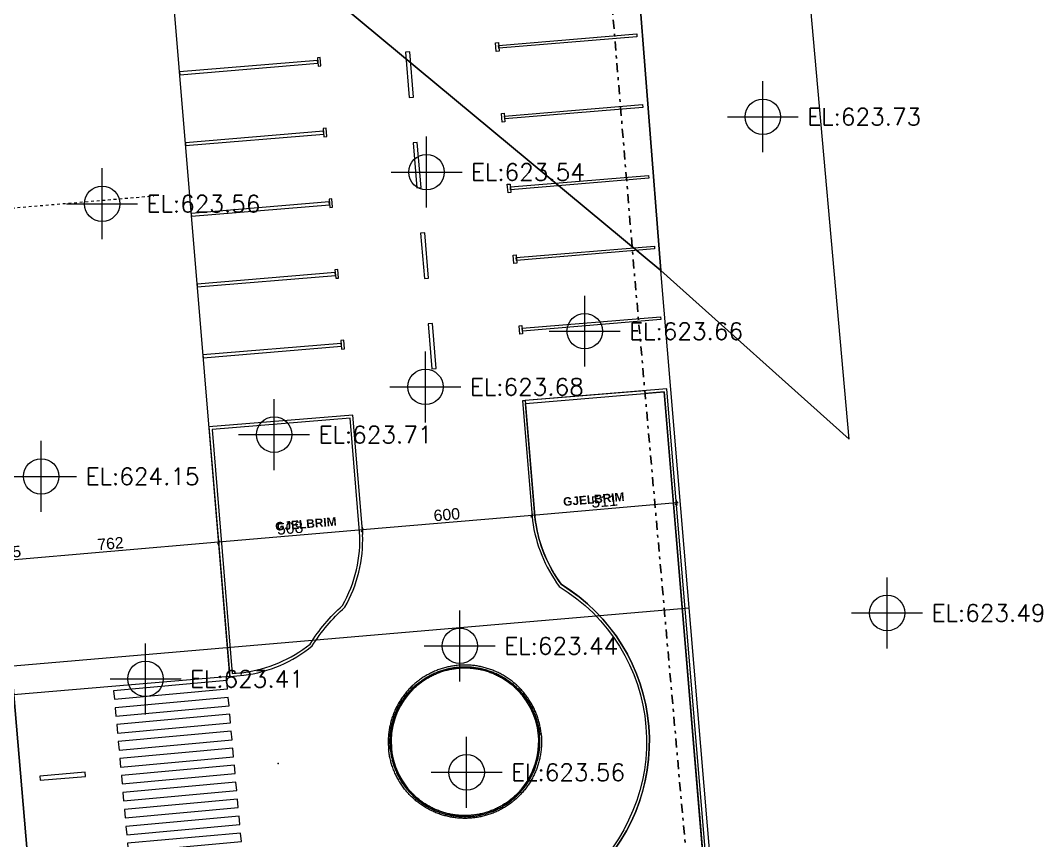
# Model space of a CAD drawing. Header units: metres. Extents: x 7516628 to 7516777, y 4692096 to 4692450.
# Drawn here: x 7516728.5 to 7516764.51, y 4692228.5 to 4692257.4 of the extents above; entities that cross this region are included whole.
import ezdxf

# ---------------------------------------------------------------- set-up
doc = ezdxf.new("R2010")
doc.units = ezdxf.units.M
doc.linetypes.add('Dot & Dashed', pattern=[670.277762, 317.5, -176.388889, 0, -176.388874])
doc.linetypes.add('HIDDEN', pattern=[0.375, 0.25, -0.125])
for name, color, linetype, lineweight in [('dtm label', 1, 'Continuous', 0), ('Ndarjet', 1, 'Continuous', 0), ('New_2D Drafting - General_Pen_No__68', 20, 'Continuous', 0), ('New_Annotation - Text_Pen_No__84', 95, 'Continuous', 0), ('New_Dimensioning - General', 7, 'Continuous', 0), ('New_Dimensioning - General_Pen_No__1', 7, 'Continuous', 0), ('New_Dimensioning - General_Pen_No__142', 8, 'Continuous', 0), ('New_Dimensioning - General_Pen_No__161', 251, 'Continuous', 0), ('New_Drawing & Figure_Pen_No__58', 12, 'Continuous', 0), ('New_Structural - Bearing', 7, 'Continuous', 0), ('New_Structural - Bearing_Pen_No__1', 7, 'Continuous', 0), ('New_Structural - Bearing_Pen_No__184', 254, 'Continuous', 0), ('New_Structural - Bearing_Pen_No__89', 123, 'Continuous', 0), ('niveleta lartesite', 5, 'Continuous', 0), ('Parcela Baze', 7, 'Continuous', 0), ('projekt', 7, 'Continuous', 0)]:
    doc.layers.add(name, color=color, linetype=linetype, lineweight=lineweight)
doc.styles.add('GENERATED_STYLE_1', font='arial.ttf')
doc.styles.add('GENERATED_STYLE_2', font='arialbd.ttf')
doc.styles.get("Standard").update_dxf_attribs({"font": 'simplex.shx'})
doc.dimstyles.new('GENERATED_STYLE__1', dxfattribs={"dimtxt": 400, "dimasz": 95, "dimexe": 0.18, "dimexo": 100000, "dimgap": 0, "dimtad": 1, "dimdec": 0, "dimlfac": 0.1, "dimzin": 0, "dimdsep": 46, "dimtxsty": 'GENERATED_STYLE_1', "dimblk": 'ARROWHEAD_2', "dimblk1": 'ARROWHEAD_2', "dimblk2": 'ARROWHEAD_2', "dimcen": 0.09, "dimclrd": 251, "dimclre": 251, "dimclrt": 7, "dimadec": 0, "dimazin": 0, "dimtfac": 1, "dimtdec": 4, "dimtmove": 0, "dimatfit": 3, "dimfxl": 1, "dimtolj": 1, "dimtzin": 0, "dimarcsym": 0})

# ---------------------------------------------------------------- blocks, each defined once
blk = doc.blocks.new('Slab_6', base_point=(1348, -100180))
at = {"layer": 'New_Structural - Bearing_Pen_No__1', "color": 7, "linetype": 'Continuous', "lineweight": 13, "flags": 128}
blk.add_lwpolyline([(1348, -100180), (2942, -100044), (2929, -99894), (1335, -100031)], close=True, dxfattribs=at)
blk = doc.blocks.new('Slab_7', base_point=(4450, -102699))
at = {"layer": 'New_Structural - Bearing_Pen_No__1', "color": 7, "linetype": 'Continuous', "lineweight": 13, "flags": 128}
blk.add_lwpolyline([(4450, -102699), (8434, -102336), (8407, -102037), (4423, -102400)], close=True, dxfattribs=at)
blk = doc.blocks.new('Slab_8', base_point=(4396, -102101))
at = {"layer": 'New_Structural - Bearing_Pen_No__1', "color": 7, "linetype": 'Continuous', "lineweight": 13, "flags": 128}
blk.add_lwpolyline([(4396, -102101), (8380, -101739), (8352, -101440), (4369, -101802)], close=True, dxfattribs=at)
blk = doc.blocks.new('Slab_9', base_point=(4342, -101504))
at = {"layer": 'New_Structural - Bearing_Pen_No__1', "color": 7, "linetype": 'Continuous', "lineweight": 13, "flags": 128}
blk.add_lwpolyline([(4342, -101504), (8325, -101141), (8298, -100842), (4314, -101205)], close=True, dxfattribs=at)
blk = doc.blocks.new('Slab_10', base_point=(4287, -100906))
at = {"layer": 'New_Structural - Bearing_Pen_No__1', "color": 7, "linetype": 'Continuous', "lineweight": 13, "flags": 128}
blk.add_lwpolyline([(4287, -100906), (8271, -100544), (8244, -100245), (4260, -100607)], close=True, dxfattribs=at)
blk = doc.blocks.new('Slab_11', base_point=(4233, -100309))
at = {"layer": 'New_Structural - Bearing_Pen_No__1', "color": 7, "linetype": 'Continuous', "lineweight": 13, "flags": 128}
blk.add_lwpolyline([(4233, -100309), (8216, -99946), (8189, -99647), (4206, -100010)], close=True, dxfattribs=at)
blk = doc.blocks.new('Slab_12', base_point=(4179, -99711))
at = {"layer": 'New_Structural - Bearing_Pen_No__1', "color": 7, "linetype": 'Continuous', "lineweight": 13, "flags": 128}
blk.add_lwpolyline([(4179, -99711), (8162, -99349), (8135, -99050), (4151, -99412)], close=True, dxfattribs=at)
blk = doc.blocks.new('Slab_13', base_point=(4124, -99114))
at = {"layer": 'New_Structural - Bearing_Pen_No__1', "color": 7, "linetype": 'Continuous', "lineweight": 13, "flags": 128}
blk.add_lwpolyline([(4124, -99114), (8108, -98751), (8080, -98452), (4097, -98815)], close=True, dxfattribs=at)
blk = doc.blocks.new('Slab_14', base_point=(4070, -98516))
at = {"layer": 'New_Structural - Bearing_Pen_No__1', "color": 7, "linetype": 'Continuous', "lineweight": 13, "flags": 128}
blk.add_lwpolyline([(4070, -98516), (8053, -98154), (8026, -97855), (4043, -98217)], close=True, dxfattribs=at)
blk = doc.blocks.new('Slab_15', base_point=(4015, -97918))
at = {"layer": 'New_Structural - Bearing_Pen_No__1', "color": 7, "linetype": 'Continuous', "lineweight": 13, "flags": 128}
blk.add_lwpolyline([(4015, -97918), (7999, -97556), (7972, -97257), (3988, -97620)], close=True, dxfattribs=at)
blk = doc.blocks.new('Slab_16', base_point=(3961, -97321))
at = {"layer": 'New_Structural - Bearing_Pen_No__1', "color": 7, "linetype": 'Continuous', "lineweight": 13, "flags": 128}
blk.add_lwpolyline([(3961, -97321), (7945, -96958), (7917, -96660), (3934, -97022)], close=True, dxfattribs=at)
blk = doc.blocks.new('Slab_35', base_point=(-22076, 78576))
at = {"layer": 'New_Structural - Bearing_Pen_No__184', "color": 254, "linetype": 'Continuous', "lineweight": 0, "flags": 128}
blk.add_lwpolyline([(-22076, 78576), (-46304, 74555), (-45595, 72138), (-25760, 75431), (-17612, 45683), (-7877, 10142), (-11542, 9138), (-8829, -768), (-6017, -26230), (-4312, -41660), (379, -96771), (-19549, -98468), (-19555, -98392), (-19753, -98424), (-19722, -98794), (405, -97073), (412, -97157), (8023, -96506), (0, 0), (-2953, 11491), (-19643, 76446), (-19812, 77101, 0.388951)], format="xyb", close=True, dxfattribs=at)
blk = doc.blocks.new('Slab_36', base_point=(18338, -86812))
at = {"layer": 'New_Structural - Bearing_Pen_No__1', "color": 7, "linetype": 'Continuous', "lineweight": 13, "flags": 128}
for points in [[(18338, -86812), (18689, -91024, 0.124189), (19630, -93349, -0.509815), (20482, -103671, 0.123051), (19926, -105879), (20275, -110082), (25365, -109659), (23421, -86389), (18438, -86803), (18406, -86806)], [(18788, -91016), (18446, -86903), (23330, -86497), (23741, -91427), (25076, -107395), (25269, -109567), (20367, -109974), (20026, -105874, -0.121675), (20561, -103737, 0.508123), (19698, -93272, -0.062551), (19094, -92174, -0.0548), (18803, -91115, -0.001672), (18798, -91082, -0.003311)]]:
    blk.add_lwpolyline(points, format="xyb", close=True, dxfattribs=at)
blk = doc.blocks.new('Slab_37', base_point=(7293, -87730))
at = {"layer": 'New_Structural - Bearing_Pen_No__1', "color": 7, "linetype": 'Continuous', "lineweight": 13, "flags": 128}
for points in [[(7293, -87730), (8024, -96523), (8527, -96480, 0.138313), (10930, -95446, -0.070437), (12078, -94085, 0.139744), (12706, -91522), (12709, -91522), (12359, -87309)], [(7401, -87821), (8115, -96415), (8516, -96381, 0.1373), (10854, -95379, -0.069142), (11999, -94022, 0.144037), (12601, -91430), (12601, -91430), (12268, -87417)]]:
    blk.add_lwpolyline(points, format="xyb", close=True, dxfattribs=at)
blk = doc.blocks.new('Slab_39', base_point=(11940, -84684))
at = {"layer": 'New_Structural - Bearing_Pen_No__1', "color": 7, "linetype": 'Continuous', "lineweight": 13, "flags": 128}
blk.add_lwpolyline([(11940, -84684), (11965, -84983), (12065, -84975), (12040, -84676)], close=True, dxfattribs=at)
blk = doc.blocks.new('Slab_40', base_point=(6883, -82797))
at = {"layer": 'New_Structural - Bearing_Pen_No__1', "color": 7, "linetype": 'Continuous', "lineweight": 13, "flags": 128}
blk.add_lwpolyline([(6883, -82797), (11749, -82392), (11740, -82293), (6875, -82697)], close=True, dxfattribs=at)
blk = doc.blocks.new('Slab_41', base_point=(11732, -82193))
at = {"layer": 'New_Structural - Bearing_Pen_No__1', "color": 7, "linetype": 'Continuous', "lineweight": 13, "flags": 128}
blk.add_lwpolyline([(11732, -82193), (11757, -82492), (11857, -82484), (11832, -82185)], close=True, dxfattribs=at)
blk = doc.blocks.new('Slab_42', base_point=(6676, -80305))
at = {"layer": 'New_Structural - Bearing_Pen_No__1', "color": 7, "linetype": 'Continuous', "lineweight": 13, "flags": 128}
blk.add_lwpolyline([(6676, -80305), (11542, -79901), (11533, -79801), (6668, -80206)], close=True, dxfattribs=at)
blk = doc.blocks.new('Slab_43', base_point=(11525, -79702))
at = {"layer": 'New_Structural - Bearing_Pen_No__1', "color": 7, "linetype": 'Continuous', "lineweight": 13, "flags": 128}
blk.add_lwpolyline([(11525, -79702), (11550, -80001), (11650, -79992), (11625, -79693)], close=True, dxfattribs=at)
blk = doc.blocks.new('Slab_44', base_point=(6470, -77814))
at = {"layer": 'New_Structural - Bearing_Pen_No__1', "color": 7, "linetype": 'Continuous', "lineweight": 13, "flags": 128}
blk.add_lwpolyline([(6470, -77814), (11335, -77410), (11327, -77310), (6461, -77714)], close=True, dxfattribs=at)
blk = doc.blocks.new('Slab_45', base_point=(11319, -77210))
at = {"layer": 'New_Structural - Bearing_Pen_No__1', "color": 7, "linetype": 'Continuous', "lineweight": 13, "flags": 128}
blk.add_lwpolyline([(11319, -77210), (11344, -77509), (11443, -77501), (11418, -77202)], close=True, dxfattribs=at)
blk = doc.blocks.new('Slab_46', base_point=(6263, -75323))
at = {"layer": 'New_Structural - Bearing_Pen_No__1', "color": 7, "linetype": 'Continuous', "lineweight": 13, "flags": 128}
blk.add_lwpolyline([(6263, -75323), (11128, -74918), (11120, -74818), (6254, -75223)], close=True, dxfattribs=at)
blk = doc.blocks.new('Slab_47', base_point=(11112, -74719))
at = {"layer": 'New_Structural - Bearing_Pen_No__1', "color": 7, "linetype": 'Continuous', "lineweight": 13, "flags": 128}
blk.add_lwpolyline([(11112, -74719), (11137, -75018), (11236, -75009), (11211, -74711)], close=True, dxfattribs=at)
blk = doc.blocks.new('Slab_108', base_point=(7083, -85289))
at = {"layer": 'New_Structural - Bearing_Pen_No__1', "color": 7, "linetype": 'Continuous', "lineweight": 13, "flags": 128}
blk.add_lwpolyline([(7083, -85289), (11957, -84884), (11948, -84784), (7075, -85190)], close=True, dxfattribs=at)
blk = doc.blocks.new('Slab_109', base_point=(18318, -84154))
at = {"layer": 'New_Structural - Bearing_Pen_No__1', "color": 7, "linetype": 'Continuous', "lineweight": 13, "flags": 128}
blk.add_lwpolyline([(18318, -84154), (18343, -84453), (18243, -84461), (18218, -84162)], close=True, dxfattribs=at)
blk = doc.blocks.new('Slab_110', base_point=(22994, -81457))
at = {"layer": 'New_Structural - Bearing_Pen_No__1', "color": 7, "linetype": 'Continuous', "lineweight": 13, "flags": 128}
blk.add_lwpolyline([(22994, -81457), (18128, -81862), (18120, -81762), (22985, -81357)], close=True, dxfattribs=at)
blk = doc.blocks.new('Slab_111', base_point=(18111, -81662))
at = {"layer": 'New_Structural - Bearing_Pen_No__1', "color": 7, "linetype": 'Continuous', "lineweight": 13, "flags": 128}
blk.add_lwpolyline([(18111, -81662), (18136, -81961), (18037, -81970), (18012, -81671)], close=True, dxfattribs=at)
blk = doc.blocks.new('Slab_112', base_point=(22786, -78965))
at = {"layer": 'New_Structural - Bearing_Pen_No__1', "color": 7, "linetype": 'Continuous', "lineweight": 13, "flags": 128}
blk.add_lwpolyline([(22786, -78965), (17921, -79370), (17912, -79271), (22778, -78866)], close=True, dxfattribs=at)
blk = doc.blocks.new('Slab_113', base_point=(17904, -79171))
at = {"layer": 'New_Structural - Bearing_Pen_No__1', "color": 7, "linetype": 'Continuous', "lineweight": 13, "flags": 128}
blk.add_lwpolyline([(17904, -79171), (17929, -79470), (17829, -79478), (17804, -79179)], close=True, dxfattribs=at)
blk = doc.blocks.new('Slab_114', base_point=(22578, -76474))
at = {"layer": 'New_Structural - Bearing_Pen_No__1', "color": 7, "linetype": 'Continuous', "lineweight": 13, "flags": 128}
blk.add_lwpolyline([(22578, -76474), (17712, -76879), (17704, -76779), (22570, -76374)], close=True, dxfattribs=at)
blk = doc.blocks.new('Slab_115', base_point=(17696, -76680))
at = {"layer": 'New_Structural - Bearing_Pen_No__1', "color": 7, "linetype": 'Continuous', "lineweight": 13, "flags": 128}
blk.add_lwpolyline([(17696, -76680), (17721, -76979), (17621, -76987), (17596, -76688)], close=True, dxfattribs=at)
blk = doc.blocks.new('Slab_116', base_point=(22371, -73983))
at = {"layer": 'New_Structural - Bearing_Pen_No__1', "color": 7, "linetype": 'Continuous', "lineweight": 13, "flags": 128}
blk.add_lwpolyline([(22371, -73983), (17505, -74388), (17497, -74288), (22362, -73883)], close=True, dxfattribs=at)
blk = doc.blocks.new('Slab_117', base_point=(17488, -74188))
at = {"layer": 'New_Structural - Bearing_Pen_No__1', "color": 7, "linetype": 'Continuous', "lineweight": 13, "flags": 128}
blk.add_lwpolyline([(17488, -74188), (17513, -74487), (17414, -74496), (17389, -74197)], close=True, dxfattribs=at)
blk = doc.blocks.new('Slab_178', base_point=(23208, -83948))
at = {"layer": 'New_Structural - Bearing_Pen_No__1', "color": 7, "linetype": 'Continuous', "lineweight": 13, "flags": 128}
blk.add_lwpolyline([(23208, -83948), (18334, -84353), (18326, -84254), (23200, -83848)], close=True, dxfattribs=at)
blk = doc.blocks.new('Slab_768', base_point=(15298, -85675))
at = {"layer": 'New_Structural - Bearing_Pen_No__1', "color": 7, "linetype": 'Continuous', "lineweight": 13, "flags": 128}
blk.add_lwpolyline([(15298, -85675), (15165, -84080), (15015, -84093), (15148, -85687)], close=True, dxfattribs=at)
blk = doc.blocks.new('Slab_769', base_point=(15031, -82486))
at = {"layer": 'New_Structural - Bearing_Pen_No__1', "color": 7, "linetype": 'Continuous', "lineweight": 13, "flags": 128}
blk.add_lwpolyline([(15031, -82486), (14898, -80891), (14748, -80904), (14882, -82498)], close=True, dxfattribs=at)
blk = doc.blocks.new('Slab_770', base_point=(14765, -79297))
at = {"layer": 'New_Structural - Bearing_Pen_No__1', "color": 7, "linetype": 'Continuous', "lineweight": 13, "flags": 128}
blk.add_lwpolyline([(14765, -79297), (14631, -77703), (14482, -77715), (14615, -79309)], close=True, dxfattribs=at)
blk = doc.blocks.new('Slab_771', base_point=(14498, -76108))
at = {"layer": 'New_Structural - Bearing_Pen_No__1', "color": 7, "linetype": 'Continuous', "lineweight": 13, "flags": 128}
blk.add_lwpolyline([(14498, -76108), (14365, -74514), (14215, -74526), (14349, -76121)], close=True, dxfattribs=at)
blk = doc.blocks.new('Slab_889', base_point=(18438, -86803))
at = {"layer": 'New_Structural - Bearing_Pen_No__89', "color": 123, "linetype": 'Continuous', "lineweight": 20, "flags": 128}
blk.add_lwpolyline([(18438, -86803), (18788, -91016, 0.003311), (18798, -91082, 0.001672), (18803, -91115, 0.117859), (19699, -93274, -0.50793), (20562, -103735, 0.121797), (20026, -105874), (20367, -109974), (25257, -109568), (23330, -86497), (22657, -86553), (22648, -86453)], format="xyb", close=True, dxfattribs=at)
blk = doc.blocks.new('Slab_890', base_point=(7401, -87821))
at = {"layer": 'New_Structural - Bearing_Pen_No__89', "color": 123, "linetype": 'Continuous', "lineweight": 20, "flags": 128}
blk.add_lwpolyline([(7401, -87821), (8115, -96415), (8516, -96381, 0.1373), (10854, -95379, -0.069142), (11999, -94022, 0.144037), (12601, -91430), (12601, -91430), (12268, -87417)], format="xyb", close=True, dxfattribs=at)
blk = doc.blocks.new('Slab_891', base_point=(18900, -98597))
at = {"layer": 'New_Structural - Bearing_Pen_No__89', "color": 123, "linetype": 'Continuous', "lineweight": 20, "flags": 128}
blk.add_lwpolyline([(18900, -98597, 1), (13720, -99042, 1)], format="xyb", close=True, dxfattribs=at)
blk = doc.blocks.new('Morph_1')
at = {"layer": 'New_Structural - Bearing_Pen_No__1', "color": 7, "linetype": 'Continuous', "lineweight": 13, "flags": 128}
for points in [[(18993, -98506), (18988, -98465), (18982, -98425), (18976, -98384), (18969, -98343), (18961, -98303), (18953, -98262), (18944, -98222), (18935, -98182), (18925, -98142), (18914, -98102), (18903, -98063), (18891, -98023), (18879, -97984), (18866, -97945), (18852, -97906), (18838, -97867), (18823, -97829), (18808, -97791), (18792, -97753), (18775, -97715), (18758, -97678), (18740, -97640), (18722, -97603), (18703, -97567), (18684, -97531), (18664, -97494), (18643, -97459), (18622, -97423), (18601, -97388), (18579, -97353), (18556, -97319), (18533, -97285), (18509, -97251), (18485, -97218), (18460, -97185), (18435, -97152), (18410, -97120), (18383, -97088), (18357, -97057), (18330, -97026), (18302, -96995), (18274, -96965), (18245, -96935), (18217, -96906), (18187, -96877), (18157, -96849), (18127, -96821), (18096, -96793), (18065, -96766), (18034, -96740), (18002, -96714), (17969, -96688), (17937, -96663), (17904, -96639), (17870, -96615), (17836, -96591), (17802, -96568), (17768, -96545), (17733, -96524), (17698, -96502), (17662, -96481), (17626, -96461), (17590, -96441), (17554, -96422), (17517, -96403), (17480, -96385), (17443, -96367), (17405, -96350), (17368, -96334), (17330, -96318), (17291, -96303), (17253, -96288), (17214, -96274), (17175, -96261), (17136, -96248), (17097, -96235), (17057, -96224), (17018, -96213), (16978, -96202), (16938, -96192), (16898, -96183), (16857, -96174), (16817, -96166), (16776, -96159), (16736, -96152), (16695, -96146), (16654, -96140), (16613, -96135), (16572, -96131), (16531, -96127), (16490, -96124), (16449, -96122), (16408, -96120), (16367, -96119), (16326, -96118), (16284, -96118), (16243, -96119), (16202, -96120), (16161, -96122), (16120, -96125), (16079, -96128), (16038, -96132), (15997, -96137), (15956, -96142), (15915, -96147), (15874, -96154), (15834, -96161), (15793, -96168), (15753, -96176), (15713, -96185), (15673, -96195), (15633, -96205), (15593, -96215), (15553, -96227), (15514, -96238), (15474, -96251), (15435, -96264), (15396, -96277), (15358, -96292), (15319, -96307), (15281, -96322), (15243, -96338), (15205, -96354), (15168, -96372), (15131, -96389), (15094, -96408), (15057, -96426), (15021, -96446), (14985, -96466), (14949, -96486), (14914, -96507), (14879, -96529), (14844, -96551), (14809, -96573), (14775, -96597), (14742, -96620), (14708, -96644), (14675, -96669), (14643, -96694), (14610, -96720), (14579, -96746), (14547, -96773), (14516, -96800), (14486, -96828), (14455, -96856), (14426, -96884), (14396, -96913), (14368, -96942), (14339, -96972), (14311, -97003), (14284, -97033), (14257, -97064), (14230, -97096), (14204, -97128), (14179, -97160), (14153, -97193), (14129, -97226), (14105, -97259), (14081, -97293), (14058, -97327), (14036, -97362), (14014, -97397), (13992, -97432), (13972, -97467), (13951, -97503), (13931, -97539), (13912, -97576), (13893, -97612), (13875, -97649), (13858, -97687), (13841, -97724), (13824, -97762), (13809, -97800), (13793, -97838), (13779, -97877), (13765, -97915), (13751, -97954), (13738, -97994), (13726, -98033), (13714, -98072), (13703, -98112), (13693, -98152), (13683, -98192), (13673, -98232), (13665, -98272), (13657, -98313), (13649, -98353), (13642, -98394), (13636, -98435), (13631, -98475), (13626, -98516), (13621, -98557), (13618, -98598), (13615, -98639), (13612, -98680), (13610, -98722), (13609, -98763), (13609, -98804), (13609, -98845), (13610, -98886), (13611, -98928), (13614, -98969), (13617, -99010), (13620, -99051), (13621, -99071)], [(13681, -99067), (13680, -99046), (13676, -99005), (13674, -98965), (13671, -98925), (13670, -98885), (13669, -98845), (13669, -98804), (13669, -98764), (13670, -98724), (13672, -98684), (13675, -98643), (13678, -98603), (13681, -98563), (13685, -98523), (13690, -98483), (13696, -98443), (13702, -98403), (13708, -98364), (13716, -98324), (13723, -98284), (13732, -98245), (13741, -98206), (13751, -98167), (13761, -98128), (13772, -98089), (13783, -98050), (13795, -98012), (13808, -97974), (13821, -97936), (13835, -97898), (13849, -97860), (13864, -97823), (13880, -97785), (13896, -97749), (13912, -97712), (13929, -97675), (13947, -97639), (13965, -97603), (13984, -97568), (14004, -97532), (14023, -97497), (14044, -97463), (14065, -97428), (14086, -97394), (14108, -97360), (14131, -97327), (14154, -97294), (14177, -97261), (14201, -97229), (14226, -97197), (14251, -97165), (14276, -97134), (14302, -97103), (14329, -97073), (14356, -97043), (14383, -97013), (14411, -96984), (14439, -96955), (14468, -96927), (14497, -96899), (14526, -96872), (14556, -96845), (14586, -96818), (14617, -96792), (14648, -96767), (14680, -96742), (14712, -96717), (14744, -96693), (14776, -96669), (14809, -96646), (14843, -96623), (14876, -96601), (14910, -96580), (14945, -96559), (14979, -96538), (15014, -96518), (15050, -96499), (15085, -96480), (15121, -96461), (15157, -96443), (15193, -96426), (15230, -96409), (15267, -96393), (15304, -96377), (15341, -96362), (15379, -96348), (15417, -96334), (15455, -96321), (15493, -96308), (15531, -96296), (15570, -96284), (15609, -96273), (15648, -96263), (15687, -96253), (15726, -96244), (15765, -96235), (15805, -96227), (15844, -96220), (15884, -96213), (15924, -96207), (15964, -96201), (16004, -96196), (16044, -96192), (16084, -96188), (16124, -96185), (16164, -96182), (16204, -96180), (16245, -96179), (16285, -96178), (16325, -96178), (16365, -96179), (16406, -96180), (16446, -96182), (16486, -96184), (16526, -96187), (16567, -96191), (16607, -96195), (16647, -96200), (16686, -96205), (16726, -96211), (16766, -96218), (16806, -96225), (16845, -96233), (16885, -96242), (16924, -96251), (16963, -96260), (17002, -96271), (17041, -96281), (17079, -96293), (17118, -96305), (17156, -96317), (17194, -96331), (17232, -96344), (17269, -96359), (17307, -96374), (17344, -96389), (17381, -96405), (17418, -96422), (17454, -96439), (17490, -96457), (17526, -96475), (17562, -96494), (17597, -96513), (17632, -96533), (17667, -96554), (17701, -96575), (17735, -96596), (17769, -96618), (17803, -96640), (17836, -96663), (17868, -96687), (17901, -96711), (17933, -96736), (17964, -96761), (17995, -96786), (18026, -96812), (18057, -96838), (18087, -96865), (18116, -96893), (18145, -96920), (18174, -96948), (18202, -96977), (18230, -97006), (18258, -97036), (18285, -97066), (18311, -97096), (18337, -97127), (18363, -97158), (18388, -97189), (18413, -97221), (18437, -97253), (18460, -97286), (18484, -97319), (18506, -97352), (18528, -97386), (18550, -97420), (18571, -97454), (18592, -97489), (18612, -97524), (18631, -97559), (18650, -97595), (18668, -97631), (18686, -97667), (18704, -97703), (18720, -97740), (18737, -97776), (18752, -97814), (18767, -97851), (18782, -97889), (18796, -97926), (18809, -97964), (18822, -98003), (18834, -98041), (18845, -98080), (18856, -98118), (18867, -98157), (18877, -98196), (18886, -98236), (18894, -98275), (18902, -98314), (18910, -98354), (18917, -98394), (18923, -98433), (18929, -98473), (18933, -98513)], [(13720, -99042), (13716, -99002), (13713, -98962), (13711, -98921), (13709, -98881), (13709, -98840), (13709, -98800), (13709, -98759), (13711, -98719), (13713, -98679), (13715, -98638), (13718, -98598), (13722, -98558), (13726, -98517), (13731, -98477), (13737, -98437), (13743, -98397), (13750, -98357), (13758, -98318), (13766, -98278), (13774, -98238), (13784, -98199), (13794, -98160), (13804, -98121), (13815, -98082), (13827, -98043), (13840, -98005), (13853, -97966), (13866, -97928), (13880, -97890), (13895, -97853), (13910, -97815), (13926, -97778), (13943, -97741), (13960, -97704), (13977, -97668), (13996, -97632), (14014, -97596), (14034, -97560), (14054, -97525), (14074, -97490), (14095, -97456), (14116, -97421), (14138, -97387), (14161, -97354), (14184, -97321), (14208, -97288), (14232, -97255), (14256, -97223), (14281, -97191), (14307, -97160), (14333, -97129), (14359, -97099), (14386, -97068), (14414, -97039), (14442, -97009), (14470, -96981), (14499, -96952), (14528, -96924), (14558, -96897), (14588, -96870), (14619, -96843), (14650, -96817), (14681, -96792), (14713, -96766), (14745, -96742), (14777, -96718), (14810, -96694), (14843, -96671), (14877, -96649), (14911, -96627), (14945, -96605), (14980, -96584), (15015, -96564), (15050, -96544), (15086, -96525), (15121, -96506), (15158, -96488), (15194, -96470), (15231, -96453), (15268, -96436), (15305, -96420), (15342, -96405), (15380, -96390), (15418, -96376), (15456, -96363), (15494, -96350), (15533, -96337), (15571, -96325), (15610, -96314), (15649, -96304), (15688, -96294), (15728, -96284), (15767, -96276), (15807, -96267), (15847, -96260), (15887, -96253), (15927, -96247), (15967, -96241), (16007, -96236), (16047, -96232), (16087, -96228), (16128, -96225), (16168, -96222), (16208, -96220), (16249, -96219), (16289, -96218), (16330, -96218), (16370, -96219), (16411, -96220), (16451, -96222), (16491, -96225), (16532, -96228), (16572, -96232), (16612, -96236), (16652, -96241), (16692, -96247), (16732, -96253), (16772, -96260), (16812, -96267), (16852, -96275), (16891, -96284), (16931, -96293), (16970, -96303), (17009, -96314), (17048, -96325), (17086, -96337), (17125, -96349), (17163, -96362), (17201, -96376), (17239, -96390), (17277, -96405), (17314, -96420), (17352, -96436), (17388, -96452), (17425, -96470), (17462, -96487), (17498, -96505), (17534, -96524), (17569, -96543), (17604, -96563), (17639, -96584), (17674, -96605), (17708, -96626), (17742, -96648), (17776, -96671), (17809, -96694), (17842, -96717), (17874, -96741), (17906, -96766), (17938, -96791), (17970, -96817), (18001, -96843), (18031, -96869), (18061, -96896), (18091, -96924), (18120, -96952), (18149, -96980), (18177, -97009), (18205, -97038), (18233, -97068), (18260, -97098), (18286, -97128), (18312, -97159), (18338, -97191), (18363, -97222), (18388, -97254), (18412, -97287), (18435, -97320), (18458, -97353), (18481, -97387), (18503, -97421), (18524, -97455), (18545, -97489), (18566, -97524), (18586, -97560), (18605, -97595), (18624, -97631), (18642, -97667), (18660, -97704), (18677, -97740), (18693, -97777), (18709, -97814), (18724, -97852), (18739, -97889), (18753, -97927), (18767, -97965), (18780, -98004), (18792, -98042), (18804, -98081), (18815, -98120), (18826, -98159), (18836, -98198), (18845, -98237), (18854, -98277), (18862, -98317), (18870, -98356), (18877, -98396), (18883, -98436), (18889, -98476), (18893, -98516)], [(19000, -98588), (19003, -98629), (19006, -98671), (19009, -98712), (19010, -98753), (19011, -98794), (19011, -98835), (19011, -98876), (19009, -98918), (19008, -98959), (19005, -99000), (19002, -99041), (18998, -99082), (18994, -99123), (18989, -99164), (18984, -99205), (18977, -99245), (18971, -99286), (18963, -99327), (18955, -99367), (18947, -99407), (18937, -99447), (18927, -99487), (18917, -99527), (18906, -99567), (18894, -99606), (18882, -99646), (18869, -99685), (18855, -99724), (18841, -99762), (18827, -99801), (18811, -99839), (18796, -99877), (18779, -99915), (18762, -99953), (18745, -99990), (18726, -100027), (18708, -100063), (18689, -100100), (18669, -100136), (18648, -100172), (18627, -100207), (18606, -100243), (18584, -100277), (18562, -100312), (18539, -100346), (18515, -100380), (18491, -100413), (18466, -100446), (18441, -100479), (18416, -100511), (18390, -100543), (18363, -100575), (18336, -100606), (18309, -100637), (18281, -100667), (18252, -100697), (18224, -100726), (18194, -100755), (18165, -100784), (18134, -100812), (18104, -100839), (18073, -100866), (18041, -100893), (18010, -100919), (17977, -100945), (17945, -100970), (17912, -100995), (17878, -101019), (17845, -101043), (17811, -101066), (17776, -101088), (17741, -101110), (17706, -101132), (17671, -101153), (17635, -101173), (17599, -101193), (17563, -101213), (17526, -101232), (17489, -101250), (17452, -101268), (17414, -101285), (17377, -101301), (17339, -101317), (17301, -101333), (17262, -101347), (17223, -101362), (17185, -101375), (17146, -101388), (17106, -101401), (17067, -101413), (17027, -101424), (16987, -101435), (16947, -101445), (16907, -101454), (16867, -101463), (16827, -101471), (16786, -101479), (16746, -101485), (16705, -101492), (16664, -101498), (16623, -101503), (16582, -101507), (16541, -101511), (16500, -101514), (16459, -101517), (16418, -101519), (16377, -101520), (16336, -101521), (16294, -101521), (16253, -101520), (16212, -101519), (16171, -101517), (16130, -101515), (16089, -101512), (16048, -101508), (16007, -101504), (15966, -101499), (15925, -101493), (15884, -101487), (15844, -101480), (15803, -101473), (15763, -101465), (15722, -101456), (15682, -101447), (15642, -101437), (15602, -101427), (15563, -101415), (15523, -101404), (15484, -101391), (15445, -101379), (15406, -101365), (15367, -101351), (15329, -101336), (15290, -101321), (15252, -101305), (15215, -101289), (15177, -101272), (15140, -101254), (15103, -101236), (15066, -101217), (15030, -101198), (14994, -101178), (14958, -101158), (14922, -101137), (14887, -101116), (14852, -101094), (14818, -101071), (14784, -101048), (14750, -101025), (14716, -101001), (14683, -100976), (14650, -100951), (14618, -100925), (14586, -100899), (14555, -100873), (14524, -100846), (14493, -100818), (14463, -100790), (14433, -100762), (14403, -100733), (14374, -100704), (14346, -100674), (14318, -100644), (14290, -100613), (14263, -100582), (14237, -100551), (14210, -100519), (14185, -100487), (14160, -100454), (14135, -100421), (14111, -100388), (14087, -100354), (14064, -100320), (14041, -100286), (14019, -100251), (13998, -100216), (13977, -100180), (13956, -100145), (13936, -100109), (13917, -100072), (13898, -100036), (13880, -99999), (13862, -99962), (13845, -99924), (13828, -99886), (13812, -99848), (13797, -99810), (13782, -99772), (13768, -99733), (13754, -99694), (13741, -99655), (13729, -99616), (13717, -99576), (13706, -99537), (13695, -99497), (13685, -99457), (13676, -99417), (13667, -99377), (13659, -99336), (13651, -99296), (13644, -99255), (13638, -99215), (13632, -99174), (13627, -99133)], [(13687, -99126), (13691, -99166), (13697, -99206), (13703, -99245), (13710, -99285), (13717, -99325), (13725, -99364), (13734, -99404), (13743, -99443), (13753, -99482), (13764, -99521), (13774, -99560), (13786, -99598), (13798, -99637), (13811, -99675), (13824, -99713), (13838, -99751), (13853, -99788), (13868, -99826), (13883, -99863), (13900, -99900), (13916, -99936), (13934, -99973), (13952, -100009), (13970, -100045), (13989, -100080), (14008, -100115), (14028, -100150), (14049, -100185), (14070, -100219), (14092, -100253), (14114, -100287), (14136, -100320), (14160, -100353), (14183, -100386), (14207, -100418), (14232, -100450), (14257, -100481), (14283, -100513), (14309, -100543), (14335, -100574), (14362, -100603), (14390, -100633), (14417, -100662), (14446, -100691), (14475, -100719), (14504, -100747), (14533, -100774), (14563, -100801), (14594, -100827), (14625, -100853), (14656, -100879), (14687, -100904), (14719, -100928), (14752, -100952), (14784, -100976), (14817, -100999), (14851, -101021), (14885, -101043), (14919, -101065), (14953, -101086), (14988, -101106), (15023, -101126), (15058, -101145), (15094, -101164), (15130, -101182), (15166, -101200), (15202, -101217), (15239, -101234), (15276, -101250), (15313, -101265), (15350, -101280), (15388, -101295), (15426, -101309), (15464, -101322), (15502, -101334), (15541, -101346), (15579, -101358), (15618, -101369), (15657, -101379), (15696, -101389), (15735, -101398), (15775, -101406), (15814, -101414), (15854, -101421), (15894, -101428), (15933, -101434), (15973, -101439), (16013, -101444), (16053, -101448), (16094, -101452), (16134, -101455), (16174, -101457), (16214, -101459), (16254, -101460), (16295, -101461), (16335, -101461), (16375, -101460), (16416, -101459), (16456, -101457), (16496, -101454), (16536, -101451), (16576, -101447), (16616, -101443), (16656, -101438), (16696, -101432), (16736, -101426), (16776, -101419), (16815, -101412), (16855, -101404), (16894, -101395), (16933, -101386), (16972, -101376), (17011, -101366), (17050, -101355), (17089, -101343), (17127, -101331), (17165, -101319), (17203, -101305), (17241, -101291), (17279, -101277), (17316, -101262), (17353, -101246), (17390, -101230), (17427, -101213), (17463, -101196), (17499, -101178), (17535, -101160), (17570, -101141), (17606, -101121), (17641, -101101), (17675, -101081), (17710, -101060), (17744, -101038), (17777, -101016), (17811, -100993), (17844, -100970), (17876, -100946), (17908, -100922), (17940, -100898), (17972, -100873), (18003, -100847), (18034, -100821), (18064, -100794), (18094, -100767), (18123, -100740), (18152, -100712), (18181, -100684), (18209, -100655), (18237, -100626), (18264, -100596), (18291, -100566), (18318, -100536), (18344, -100505), (18369, -100474), (18394, -100442), (18419, -100410), (18443, -100378), (18466, -100345), (18489, -100312), (18512, -100279), (18534, -100245), (18555, -100211), (18576, -100177), (18596, -100142), (18616, -100107), (18636, -100071), (18655, -100036), (18673, -100000), (18691, -99964), (18708, -99927), (18724, -99891), (18740, -99854), (18756, -99817), (18771, -99779), (18785, -99741), (18799, -99704), (18812, -99666), (18825, -99627), (18837, -99589), (18848, -99550), (18859, -99511), (18869, -99472), (18879, -99433), (18888, -99394), (18896, -99355), (18904, -99315), (18912, -99276), (18918, -99236), (18924, -99196), (18930, -99156), (18935, -99116), (18939, -99076), (18942, -99036), (18945, -98996), (18948, -98956), (18949, -98915), (18951, -98875), (18951, -98835), (18951, -98795), (18950, -98755), (18949, -98715), (18946, -98674), (18943, -98634), (18940, -98593)], [(18900, -98597), (18904, -98637), (18906, -98678), (18909, -98718), (18911, -98758), (18911, -98799), (18911, -98839), (18911, -98880), (18909, -98920), (18907, -98961), (18905, -99001), (18902, -99041), (18898, -99082), (18894, -99122), (18889, -99162), (18883, -99202), (18877, -99242), (18870, -99282), (18862, -99322), (18854, -99361), (18845, -99401), (18836, -99440), (18826, -99479), (18816, -99518), (18804, -99557), (18793, -99596), (18780, -99634), (18767, -99673), (18754, -99711), (18740, -99749), (18725, -99787), (18710, -99824), (18694, -99861), (18677, -99898), (18660, -99935), (18642, -99971), (18624, -100007), (18605, -100043), (18586, -100079), (18566, -100114), (18546, -100149), (18525, -100184), (18504, -100218), (18481, -100252), (18459, -100285), (18436, -100319), (18412, -100351), (18388, -100384), (18364, -100416), (18339, -100448), (18313, -100479), (18287, -100510), (18260, -100541), (18233, -100571), (18206, -100601), (18178, -100630), (18150, -100659), (18121, -100687), (18092, -100715), (18062, -100742), (18032, -100769), (18001, -100796), (17970, -100822), (17939, -100848), (17907, -100873), (17875, -100897), (17843, -100921), (17810, -100945), (17777, -100968), (17743, -100991), (17709, -101013), (17675, -101034), (17640, -101055), (17605, -101075), (17570, -101095), (17534, -101115), (17499, -101133), (17462, -101152), (17426, -101169), (17389, -101186), (17352, -101203), (17315, -101219), (17278, -101234), (17240, -101249), (17202, -101263), (17164, -101277), (17126, -101290), (17087, -101302), (17049, -101314), (17010, -101325), (16971, -101336), (16931, -101346), (16892, -101355), (16853, -101364), (16813, -101372), (16773, -101379), (16733, -101386), (16693, -101392), (16653, -101398), (16613, -101403), (16573, -101408), (16533, -101411), (16492, -101414), (16452, -101417), (16412, -101419), (16371, -101420), (16331, -101421), (16290, -101421), (16250, -101420), (16209, -101419), (16169, -101417), (16129, -101415), (16088, -101411), (16048, -101408), (16008, -101403), (15968, -101398), (15928, -101393), (15888, -101386), (15848, -101379), (15808, -101372), (15768, -101364), (15729, -101355), (15689, -101346), (15650, -101336), (15611, -101325), (15572, -101314), (15534, -101302), (15495, -101290), (15457, -101277), (15419, -101263), (15381, -101249), (15343, -101234), (15306, -101219), (15268, -101203), (15231, -101187), (15195, -101170), (15158, -101152), (15122, -101134), (15086, -101115), (15051, -101096), (15016, -101076), (14981, -101056), (14946, -101035), (14912, -101013), (14878, -100991), (14844, -100969), (14811, -100946), (14778, -100922), (14746, -100898), (14713, -100873), (14682, -100848), (14650, -100823), (14619, -100797), (14589, -100770), (14559, -100743), (14529, -100716), (14500, -100688), (14471, -100659), (14443, -100630), (14415, -100601), (14387, -100572), (14360, -100541), (14334, -100511), (14308, -100480), (14282, -100449), (14257, -100417), (14232, -100385), (14208, -100352), (14185, -100319), (14162, -100286), (14139, -100253), (14117, -100219), (14095, -100184), (14075, -100150), (14054, -100115), (14034, -100080), (14015, -100044), (13996, -100008), (13978, -99972), (13960, -99936), (13943, -99899), (13927, -99862), (13911, -99825), (13895, -99787), (13881, -99750), (13867, -99712), (13853, -99674), (13840, -99635), (13828, -99597), (13816, -99558), (13805, -99519), (13794, -99480), (13784, -99441), (13775, -99402), (13766, -99362), (13758, -99323), (13750, -99283), (13743, -99243), (13737, -99203), (13731, -99163), (13726, -99123)], [(18895, -98537), (18893, -98516)], [(18895, -98537), (18897, -98557)], [(18899, -98577), (18897, -98557)], [(18899, -98577), (18900, -98597)], [(18933, -98513), (18935, -98532)], [(18935, -98532), (18937, -98552)], [(18937, -98552), (18939, -98573)], [(18939, -98573), (18940, -98593)], [(18995, -98527), (18993, -98506)], [(18995, -98527), (18997, -98547)], [(18998, -98568), (18997, -98547)], [(18998, -98568), (19000, -98588)], [(13621, -99071), (13623, -99092)], [(13625, -99112), (13623, -99092)], [(13625, -99112), (13627, -99133)], [(13683, -99087), (13681, -99067)], [(13685, -99107), (13683, -99087)], [(13685, -99107), (13687, -99126)], [(13721, -99062), (13720, -99042)], [(13721, -99062), (13723, -99083)], [(13724, -99103), (13723, -99083)], [(13724, -99103), (13726, -99123)]]:
    blk.add_lwpolyline(points, dxfattribs=at)
blk = doc.blocks.new('*D882')
at = {"layer": 'New_Dimensioning - General_Pen_No__142', "color": 8, "linetype": 'Continuous', "lineweight": 13}
for p, q in [((23734, -90474), (23795, -90343)), ((18645, -90911), (18707, -90781))]:
    blk.add_line(p, q, dxfattribs=at)
at = {"layer": 'New_Dimensioning - General_Pen_No__161', "color": 251, "linetype": 'Continuous', "lineweight": 13}
for p, q in [((23756, -90315), (23772, -90502)), ((23764, -90409), (18676, -90846)), ((23825, -90403), (23764, -90409))]:
    blk.add_line(p, q, dxfattribs=at)
at = {"layer": 'New_Dimensioning - General_Pen_No__1', "color": 7, "lineweight": 13, "insert": (20778, -90585), "char_height": 400, "attachment_point": 7, "rotation": 4.9118, "style": 'GENERATED_STYLE_1'}
blk.add_mtext('\\A1;511', dxfattribs=at)
blk = doc.blocks.new('ARROWHEAD_2')
at = {"color": 0, "linetype": 'Continuous', "lineweight": 0}
for p, q in [((0, 0), (-1, 0)), ((-0.38, -0.66), (0.38, 0.66))]:
    blk.add_line(p, q, dxfattribs=at)
blk = doc.blocks.new('*D883')
at = {"layer": 'New_Dimensioning - General_Pen_No__142', "color": 8, "linetype": 'Continuous', "lineweight": 13}
for p, q in [((18645, -90911), (18707, -90781)), ((12668, -91425), (12730, -91294))]:
    blk.add_line(p, q, dxfattribs=at)
at = {"layer": 'New_Dimensioning - General_Pen_No__161', "color": 251, "linetype": 'Continuous', "lineweight": 13}
for p, q in [((23764, -90409), (18676, -90846)), ((18676, -90846), (12699, -91360)), ((18668, -90752), (18684, -90939))]:
    blk.add_line(p, q, dxfattribs=at)
at = {"layer": 'New_Dimensioning - General_Pen_No__1', "color": 7, "lineweight": 13, "insert": (15225, -91062), "char_height": 400, "attachment_point": 7, "rotation": 4.9118, "style": 'GENERATED_STYLE_1'}
blk.add_mtext('\\A1;600', dxfattribs=at)
blk = doc.blocks.new('*D884')
at = {"layer": 'New_Dimensioning - General_Pen_No__142', "color": 8, "linetype": 'Continuous', "lineweight": 13}
for p, q in [((12668, -91425), (12730, -91294)), ((7603, -91860), (7664, -91730))]:
    blk.add_line(p, q, dxfattribs=at)
at = {"layer": 'New_Dimensioning - General_Pen_No__161', "color": 251, "linetype": 'Continuous', "lineweight": 13}
for p, q in [((18676, -90846), (12699, -91360)), ((12699, -91360), (7633, -91795)), ((12691, -91266), (12707, -91453)), ((7633, -91795), (43, -92447)), ((7625, -91701), (7641, -91888))]:
    blk.add_line(p, q, dxfattribs=at)
at = {"layer": 'New_Dimensioning - General_Pen_No__1', "color": 7, "lineweight": 13, "insert": (9703, -91537), "char_height": 400, "attachment_point": 7, "rotation": 4.9118, "style": 'GENERATED_STYLE_1'}
blk.add_mtext('\\A1;508', dxfattribs=at)
blk = doc.blocks.new('*D885')
at = {"layer": 'New_Dimensioning - General_Pen_No__142', "color": 8, "linetype": 'Continuous', "lineweight": 13}
for p, q in [((7603, -91860), (7664, -91730)), ((12, -92513), (74, -92382))]:
    blk.add_line(p, q, dxfattribs=at)
at = {"layer": 'New_Dimensioning - General_Pen_No__161', "color": 251, "linetype": 'Continuous', "lineweight": 13}
for p, q in [((7633, -91795), (43, -92447)), ((43, -92447), (-206, -92469)), ((35, -92354), (51, -92541))]:
    blk.add_line(p, q, dxfattribs=at)
at = {"layer": 'New_Dimensioning - General_Pen_No__1', "color": 7, "lineweight": 13, "char_height": 400, "attachment_point": 7, "rotation": 4.9118, "style": 'GENERATED_STYLE_1'}
for s, insert in [('\\A1;762', (3375, -92081)), ('\\A1;25', (72, -92364))]:
    blk.add_mtext(s, dxfattribs=dict(at, insert=insert))
blk = doc.blocks.new('A$C11597C86')
at = {"layer": 'New_2D Drafting - General_Pen_No__68', "color": 20, "linetype": 'HIDDEN', "lineweight": 20}
blk.add_line((105064.8, -77532.3), (131393.8, -75269.7), dxfattribs=at)
at = {"layer": 'New_Drawing & Figure_Pen_No__58', "color": 12, "linetype": 'Dot & Dashed', "lineweight": 25, "flags": 128}
blk.add_lwpolyline([(161005.8, -220534.1), (148309.8, -77908), (141260.7, 6886.8), (128599.3, 55612.9), (128534.2, 55593), (114816.7, 109356.5), (71029.6, 102087.9), (68551.8, 101645.5), (73236, 84668.8), (85462, 42989.5), (97305.9, -251.6), (101619.7, -39309.5), (117916.4, -230737.2)], close=True, dxfattribs=at)
at = {"layer": 'New_Drawing & Figure_Pen_No__58', "color": 12, "linetype": 'Continuous', "lineweight": 25, "flags": 128}
blk.add_lwpolyline([(114495.8, 13454.4), (117209, 3548.7), (121725.4, -37343.7), (137650.1, -224401.9)], dxfattribs=at)
at = {"layer": 'New_Structural - Bearing', "color": 254, "linetype": 'Continuous', "lineweight": 0}
blk.add_blockref('Slab_35', (103961.8, 82893.1), dxfattribs=at)
at = {"layer": 'New_Structural - Bearing', "color": 7, "linetype": 'Continuous', "lineweight": 13}
for name, p in [('Slab_116', (148408.5, -69666.1)), ('Slab_771', (140536, -71791.5)), ('Slab_117', (143526.2, -69871.8)), ('Slab_46', (132300.5, -71006)), ('Slab_47', (137149.6, -70402.2)), ('Slab_115', (143733.6, -72363.2)), ('Slab_114', (148615.8, -72157.4)), ('Slab_44', (132507.6, -73497.4)), ('Slab_45', (137356.7, -72893.6)), ('Slab_770', (140802.5, -74980.4)), ('Slab_113', (143941.9, -74854.5)), ('Slab_112', (148824.1, -74648.8)), ('Slab_42', (132713.8, -75988.9)), ('Slab_43', (137562.9, -75385.1)), ('Slab_769', (141069.1, -78169.2)), ('Slab_110', (149031.5, -77140.1)), ('Slab_111', (144149.3, -77345.8)), ('Slab_40', (132920.9, -78480.3)), ('Slab_41', (137770, -77876.5)), ('Slab_178', (149245.9, -79631.2)), ('Slab_768', (141335.7, -81358.1)), ('Slab_109', (144355.8, -79837.3)), ('Slab_108', (133121.1, -80972.6)), ('Slab_39', (137978, -80367.8)), ('Slab_36', (144376.3, -82495.2)), ('Slab_37', (133331, -83413.3)), ('Slab_16', (129998.9, -93004.3)), ('Slab_15', (130053.3, -93601.9)), ('Slab_14', (130107.7, -94199.4)), ('Slab_13', (130162, -94796.9)), ('Slab_12', (130216.4, -95394.5)), ('Slab_11', (130270.8, -95992)), ('Slab_6', (127386, -95863.9)), ('Slab_10', (130325.1, -96589.5)), ('Slab_9', (130379.5, -97187)), ('Slab_8', (130433.9, -97784.6)), ('Slab_7', (130488.2, -98382.1))]:
    blk.add_blockref(name, p, dxfattribs=at)
at = {"layer": 'New_Structural - Bearing', "color": 123, "linetype": 'Continuous', "lineweight": 20}
for name, p in [('Slab_889', (144476, -82486.9)), ('Slab_890', (133438.9, -83504.7)), ('Slab_891', (144938.3, -94280.4))]:
    blk.add_blockref(name, p, dxfattribs=at)
at = {"layer": 'New_Structural - Bearing', "linetype": 'Continuous', "lineweight": 0}
blk.add_blockref('Morph_1', (126037.9, 4316.6), dxfattribs=at)
at = {"layer": 'New_Annotation - Text_Pen_No__84', "color": 95, "linetype": 'Continuous', "lineweight": 15, "char_height": 300, "attachment_point": 2, "rotation": 4.91179, "style": 'GENERATED_STYLE_2'}
for insert in [(146873.4, -85809), (136732.4, -86680.5)]:
    blk.add_mtext('\\A1;GJELBRIM', dxfattribs=dict(at, insert=insert))
at = {"layer": 'New_Dimensioning - General', "color": 251, "linetype": 'Continuous', "lineweight": 13}
for base, p1, p2, picture, middle in [((126080.9, -88130.6), (133604.8, -86706.9), (122683, -48591.6), '*D885', (129851, -87525.6)), ((144713.8, -86529.3), (149769.1, -85706.6), (144647.5, -85756.9), '*D882', (147253.3, -86030)), ((133671.1, -87478.3), (138637.4, -85885.4), (133604.8, -86706.9), '*D884', (136179, -86981.7)), ((138736.9, -87043), (144647.5, -85756.9), (138637.4, -85885.4), '*D883', (141700.4, -86507.3))]:
    dim = blk.add_linear_dim(base=base, p1=p1, p2=p2, angle=184.91179, dimstyle='GENERATED_STYLE__1', dxfattribs=at)
    dim.commit()
    dim.dimension.update_dxf_attribs({"geometry": picture, "text_midpoint": middle, "dimtype": 128, "text_rotation": 4.91179, "insert": (126037.9, 4316.6)})

msp = doc.modelspace()

# ---------------------------------------------------------------- block references
at = {"layer": 'projekt', "xscale": 0.001, "yscale": 0.001, "zscale": 0.001}
msp.add_blockref('A$C11597C86', (7516601.811, 4692326.488), dxfattribs=at)

# ---------------------------------------------------------------- next in the draw order: linework, layer by layer
at = {"layer": 'dtm label', "color": 1, "linetype": 'Continuous', "lineweight": 0}
for p, q in [((7516754.655, 4692252.753, 623.733), (7516754.655, 4692255.253, 623.733)), ((7516753.405, 4692254.003, 623.733), (7516755.905, 4692254.003, 623.733)), ((7516742.807, 4692250.803, 623.537), (7516742.807, 4692253.303, 623.537)), ((7516731.377, 4692249.688, 623.564), (7516731.377, 4692252.188, 623.564)), ((7516741.557, 4692252.053, 623.537), (7516744.057, 4692252.053, 623.537)), ((7516730.127, 4692250.938, 623.564), (7516732.627, 4692250.938, 623.564)), ((7516759.033, 4692235.271, 623.489), (7516759.033, 4692237.771, 623.489)), ((7516743.979, 4692234.11, 623.444), (7516743.979, 4692236.61, 623.444)), ((7516757.783, 4692236.521, 623.489), (7516760.283, 4692236.521, 623.489)), ((7516732.907, 4692232.949, 623.413), (7516732.907, 4692235.449, 623.413)), ((7516742.729, 4692235.36, 623.444), (7516745.229, 4692235.36, 623.444)), ((7516731.657, 4692234.199, 623.413), (7516734.157, 4692234.199, 623.413))]:
    msp.add_line(p, q, dxfattribs=at)
for centre in [(7516754.655, 4692254.003, 623.733), (7516742.807, 4692252.053, 623.537), (7516731.377, 4692250.938, 623.564), (7516759.033, 4692236.521, 623.489), (7516743.979, 4692235.36, 623.444), (7516732.907, 4692234.199, 623.413)]:
    msp.add_circle(centre, 0.625, dxfattribs=at)
at = {"layer": 'Ndarjet', "flags": 128}
msp.add_lwpolyline([(7516708.93, 4692232.997), (7516752.059, 4692236.704)], dxfattribs=at)
at = {"layer": 'niveleta lartesite', "color": 5, "linetype": 'Continuous', "lineweight": 0}
for p, q in [((7516748.38, 4692245.199, 623.662), (7516748.38, 4692247.699, 623.662)), ((7516747.13, 4692246.449, 623.662), (7516749.63, 4692246.449, 623.662)), ((7516742.768, 4692243.236, 623.681), (7516742.768, 4692245.736, 623.681)), ((7516741.518, 4692244.486, 623.681), (7516744.018, 4692244.486, 623.681)), ((7516737.438, 4692241.554, 623.71), (7516737.438, 4692244.054, 623.71)), ((7516729.231, 4692240.082, 624.147), (7516729.231, 4692242.582, 624.147)), ((7516736.188, 4692242.804, 623.71), (7516738.688, 4692242.804, 623.71)), ((7516727.981, 4692241.332, 624.147), (7516730.481, 4692241.332, 624.147)), ((7516744.22, 4692229.656, 623.558), (7516744.22, 4692232.156, 623.558)), ((7516742.97, 4692230.906, 623.558), (7516745.47, 4692230.906, 623.558))]:
    msp.add_line(p, q, dxfattribs=at)
for centre in [(7516748.38, 4692246.449, 623.662), (7516742.768, 4692244.486, 623.681), (7516737.438, 4692242.804, 623.71), (7516729.231, 4692241.332, 624.147), (7516744.22, 4692230.906, 623.558)]:
    msp.add_circle(centre, 0.625, dxfattribs=at)
at = {"layer": 'Parcela Baze', "flags": 128}
for points in [[(7516748.453, 4692281.994), (7516744.44, 4692333.42), (7516742.58, 4692340.74), (7516742.12, 4692328.76), (7516744.84, 4692311.44), (7516728.88, 4692300.6), (7516735.21, 4692261.76), (7516751.06, 4692248.59)], [(7516748.453, 4692281.994), (7516744.44, 4692333.42), (7516742.58, 4692340.74), (7516742.12, 4692328.76), (7516744.84, 4692311.44), (7516728.88, 4692300.6), (7516735.21, 4692261.76), (7516751.06, 4692248.59)], [(7516751.06, 4692248.59), (7516735.21, 4692261.76), (7516704.59, 4692287.19), (7516717.14, 4692130.48), (7516739.53, 4692135.32), (7516760.35, 4692138.04)], [(7516751.06, 4692248.59), (7516735.21, 4692261.76), (7516704.59, 4692287.19), (7516717.14, 4692130.48), (7516739.53, 4692135.32), (7516760.35, 4692138.04)], [(7516754.672, 4692276.664), (7516748.453, 4692281.994), (7516751.06, 4692248.59), (7516757.7, 4692242.649)], [(7516754.672, 4692276.664), (7516748.453, 4692281.994), (7516751.06, 4692248.59), (7516757.7, 4692242.649)]]:
    msp.add_lwpolyline(points, close=True, dxfattribs=at)
at = {"layer": 'projekt'}
msp.add_point((7516737.577, 4692231.217, 623.347), dxfattribs=at)

# ---------------------------------------------------------------- next in the draw order: texts
at = {"layer": 'dtm label', "color": 1, "linetype": 'Continuous', "lineweight": 0, "char_height": 0.6, "attachment_point": 4}
for s, insert in [('EL:623.73', (7516756.222, 4692254.003, 623.733)), ('EL:623.54', (7516744.374, 4692252.053, 623.537)), ('EL:623.56', (7516732.944, 4692250.938, 623.564)), ('EL:623.49', (7516760.601, 4692236.521, 623.489)), ('EL:623.44', (7516745.547, 4692235.36, 623.444)), ('EL:623.41', (7516734.475, 4692234.199, 623.413))]:
    msp.add_mtext(s, dxfattribs=dict(at, insert=insert))
at = {"layer": 'niveleta lartesite', "color": 5, "linetype": 'Continuous', "lineweight": 0, "char_height": 0.6, "attachment_point": 4}
for s, insert in [('EL:623.66', (7516749.947, 4692246.449, 623.662)), ('EL:623.68', (7516744.336, 4692244.486, 623.681)), ('EL:623.71', (7516739.005, 4692242.804, 623.71)), ('EL:624.15', (7516730.799, 4692241.332, 624.147)), ('EL:623.56', (7516745.788, 4692230.906, 623.558))]:
    msp.add_mtext(s, dxfattribs=dict(at, insert=insert))

doc.saveas('drawing.dxf')
